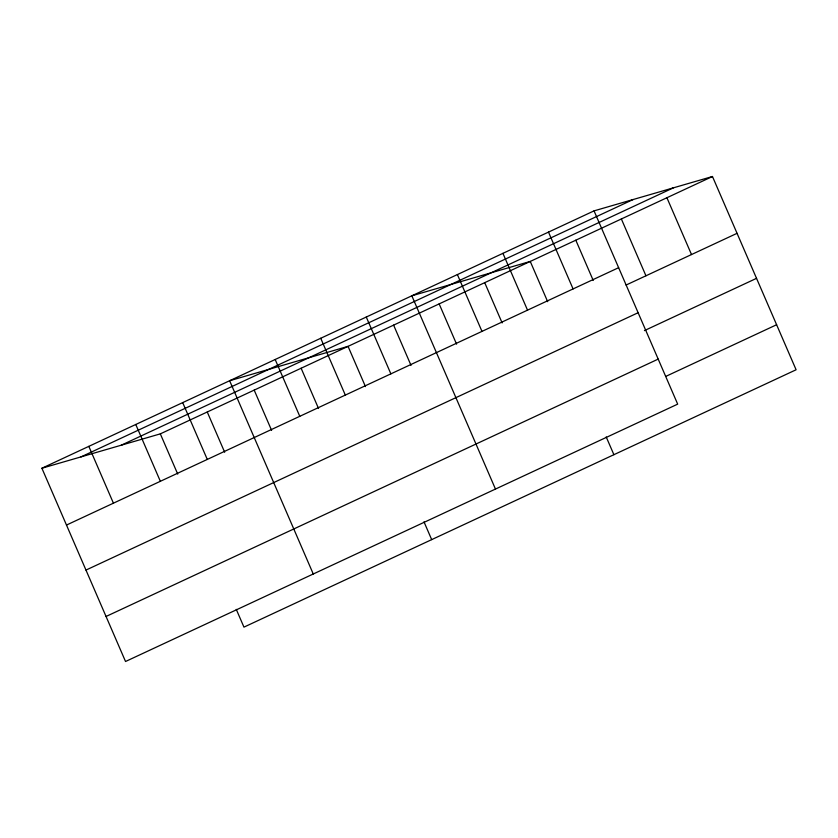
<?xml version="1.0" encoding="UTF-8"?>
<svg xmlns="http://www.w3.org/2000/svg" width="838" height="838" viewBox="0 0 838 838"><rect width="100%" height="100%" fill="white"/><g stroke="black" fill="none" stroke-linecap="round" stroke-linejoin="round"><path stroke-width="1.26" d="M594.048 210.872L677.68 404.136L125.532 661.496L41.9 468.233L594.048 210.872L712.468 176.504L796.1 369.768L243.952 627.128L236.264 609.362M80.982 456.899L633.119 199.528M121.248 445.208L673.385 187.838M41.9 468.233L160.32 433.864L712.468 176.504M66.485 525.059L618.633 267.689M626.091 285.046L737.052 233.32M85.968 570.081L638.116 312.721M644.412 330.612L756.536 278.342M106.049 616.475L658.197 359.104M665.655 376.461L776.617 324.735M666.912 197.737L691.507 254.553M621.367 218.969L645.951 275.786M575.811 240.202L593.231 280.447M548.492 232.105L573.077 288.921M547.675 301.68L530.255 261.435L411.835 295.804L495.468 489.067M606.199 436.923L613.898 454.699M502.936 253.338L527.531 310.154M484.71 282.657L502.13 322.913M457.391 274.571L481.976 331.387M439.154 303.89L456.574 344.146M393.609 325.123L411.018 365.378M366.279 317.036L390.875 373.853M365.473 386.611L348.053 346.356L229.633 380.735L313.265 573.999M423.997 521.854L431.685 539.63M320.734 338.269L345.319 395.086M301.125 368.238L318.534 408.483M275.178 359.502L299.774 416.318M254.186 390.11L271.606 430.365M207.258 411.992L224.668 452.237M182.694 402.607L207.29 459.434M160.32 433.864L177.74 474.109M135.766 424.478L160.351 481.305M88.828 446.361L113.423 503.177"/></g></svg>
